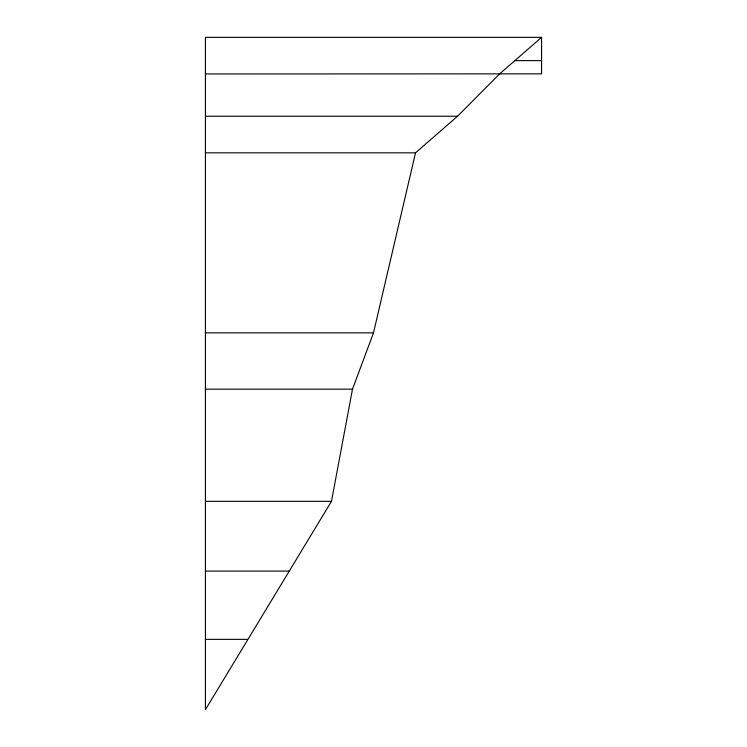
<?xml version="1.0" encoding="UTF-8"?>
<svg xmlns="http://www.w3.org/2000/svg" width="747" height="747" viewBox="0 0 747 747"><rect width="100%" height="100%" fill="white"/><g stroke="black" fill="none" stroke-linecap="round" stroke-linejoin="round"><path stroke-width="1.12" d="M541.575 37.35L205.425 37.35L205.425 709.65L331.481 501.33L352.491 389.168L373.5 332.845L415.519 152.836L457.537 116.243L499.556 73.953L541.575 37.35L541.575 73.85L205.425 73.953M514.823 60.628L541.575 60.628M205.425 116.243L457.537 116.243M205.425 152.836L415.519 152.836M205.425 332.845L373.5 332.845M205.425 389.168L352.491 389.168M205.425 501.33L331.481 501.33M205.425 571.082L289.462 571.082M205.425 639.367L247.444 639.367"/></g></svg>
